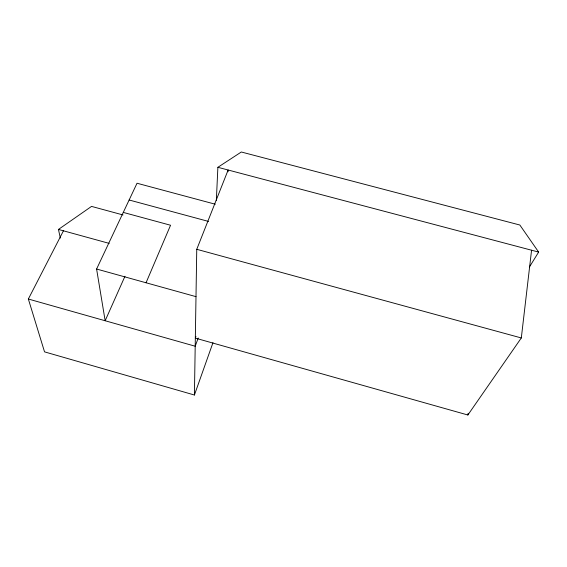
<?xml version="1.0" encoding="UTF-8"?>
<svg xmlns="http://www.w3.org/2000/svg" width="567" height="567" viewBox="0 0 567 567"><rect width="100%" height="100%" fill="white"/><g stroke="black" fill="none" stroke-linecap="round" stroke-linejoin="round"><path stroke-width="0.85" d="M63.447 230.812L28.35 299.022L44.538 351.866L194.417 395.015L196.756 249.31L228.132 170.008L228.026 171.758M216.332 200.59L217.884 167.3L241.315 151.999L519.847 225.021L538.65 252.088L529.408 267.007M195.941 336.458L195.332 338.116L467.867 415.001L521.314 337.953L531.562 250.217M467.867 415.001L468.122 413.265M194.417 395.015L212.979 342.659M198.223 338.003L195.197 346.224L28.35 299.022M146.045 282.77L170.554 225.241L123.28 212.412M124.974 276.249L105.157 320.745L96.596 269.027L137.03 183.24L215.304 204.226M60.343 238.062L58.451 229.437L91.535 206.402L123.025 214.957M217.884 167.3L538.65 252.088M129.127 199.995L208.557 221.442M196.756 249.31L521.314 337.953M58.451 229.437L109.19 243.385M96.596 269.027L195.998 296.654"/></g></svg>
